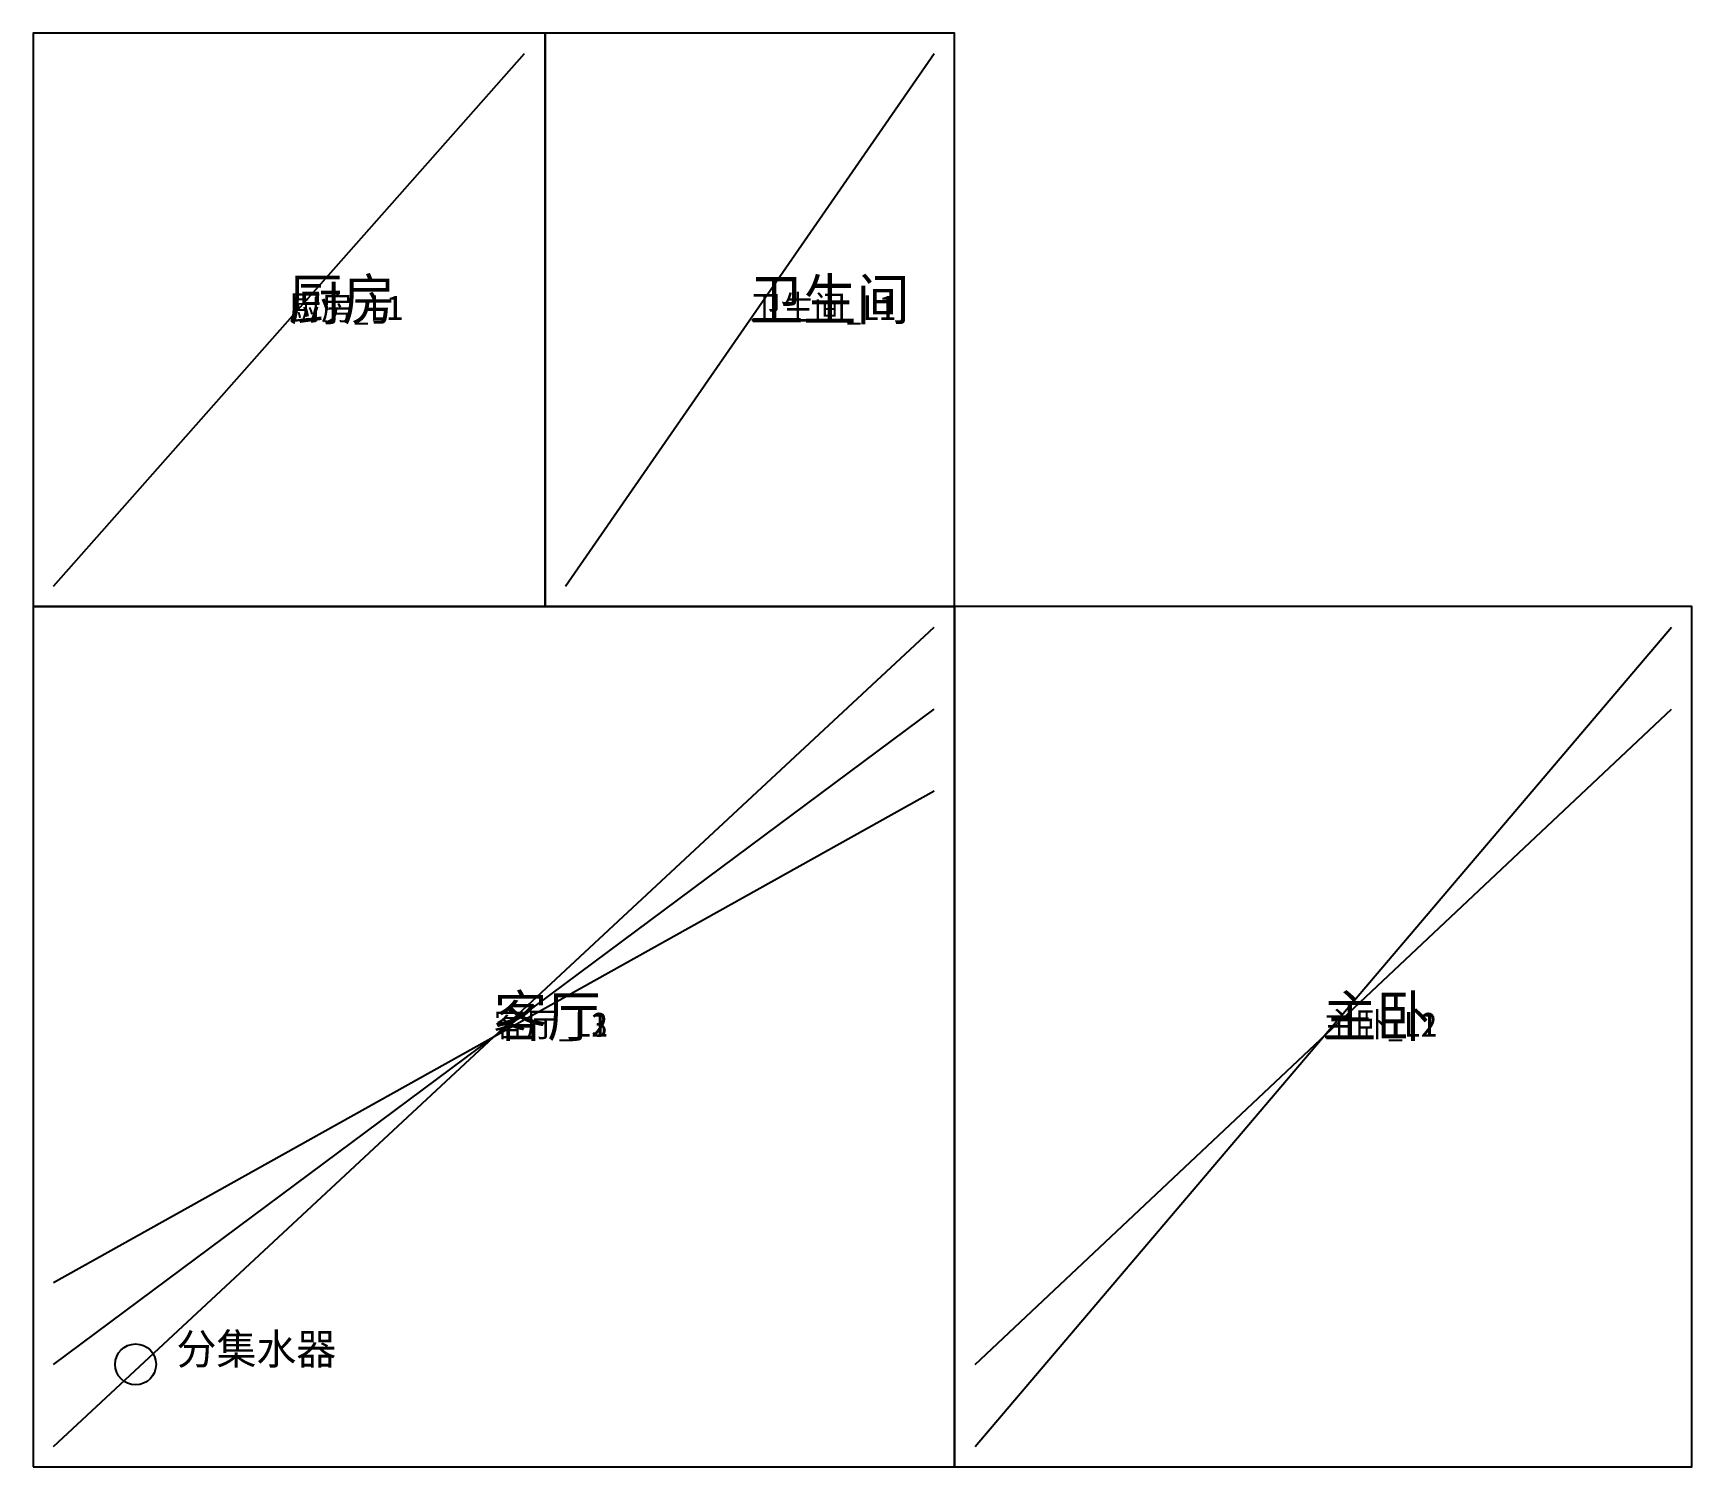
# Model space of a CAD drawing. Header units: metres. Extents: x 0 to 8.1, y 0 to 7.
import ezdxf

# ---------------------------------------------------------------- set-up
doc = ezdxf.new("R2010")
doc.units = ezdxf.units.M
for name, color, linetype in [('HEATING_PIPE', 1, 'Continuous'), ('LABEL', 7, 'Continuous'), ('MANIFOLD', 5, 'Continuous'), ('ROOM', 8, 'Continuous')]:
    doc.layers.add(name, color=color, linetype=linetype)

msp = doc.modelspace()

# ---------------------------------------------------------------- linework, layer by layer
at = {"layer": 'HEATING_PIPE'}
for p, q in [((0.1, 4.3), (2.4, 6.9)), ((2.6, 4.3), (4.4, 6.9)), ((0.1, 0.1), (4.4, 4.1)), ((4.6, 0.1), (8, 4.1)), ((0.1, 0.5), (4.4, 3.7)), ((4.6, 0.5), (8, 3.7)), ((0.1, 0.9), (4.4, 3.3))]:
    msp.add_line(p, q, dxfattribs=at)
at = {"layer": 'MANIFOLD'}
msp.add_circle((0.5, 0.5), 0.1, dxfattribs=at)
at = {"layer": 'ROOM'}
for points in [[(0, 4.2), (2.5, 4.2), (2.5, 7), (0, 7)], [(2.5, 4.2), (4.5, 4.2), (4.5, 7), (2.5, 7)], [(0, 0), (4.5, 0), (4.5, 4.2), (0, 4.2)], [(4.5, 0), (8.1, 0), (8.1, 4.2), (4.5, 4.2)]]:
    msp.add_lwpolyline(points, close=True, dxfattribs=at)

# ---------------------------------------------------------------- texts
at = {"layer": 'LABEL'}
for s, height, p in [('厨房', 0.2, (1.25, 5.6)), ('卫生间', 0.2, (3.5, 5.6)), ('厨房_L1', 0.12, (1.25, 5.6)), ('卫生间_L1', 0.12, (3.5, 5.6)), ('客厅', 0.2, (2.25, 2.1)), ('主卧', 0.2, (6.3, 2.1)), ('客厅_L1', 0.12, (2.25, 2.1)), ('客厅_L2', 0.12, (2.25, 2.1)), ('客厅_L3', 0.12, (2.25, 2.1)), ('主卧_L1', 0.12, (6.3, 2.1)), ('主卧_L2', 0.12, (6.3, 2.1)), ('分集水器', 0.15, (0.7, 0.5))]:
    msp.add_text(s, height=height, dxfattribs=at).set_placement(p)

doc.saveas('drawing.dxf')
